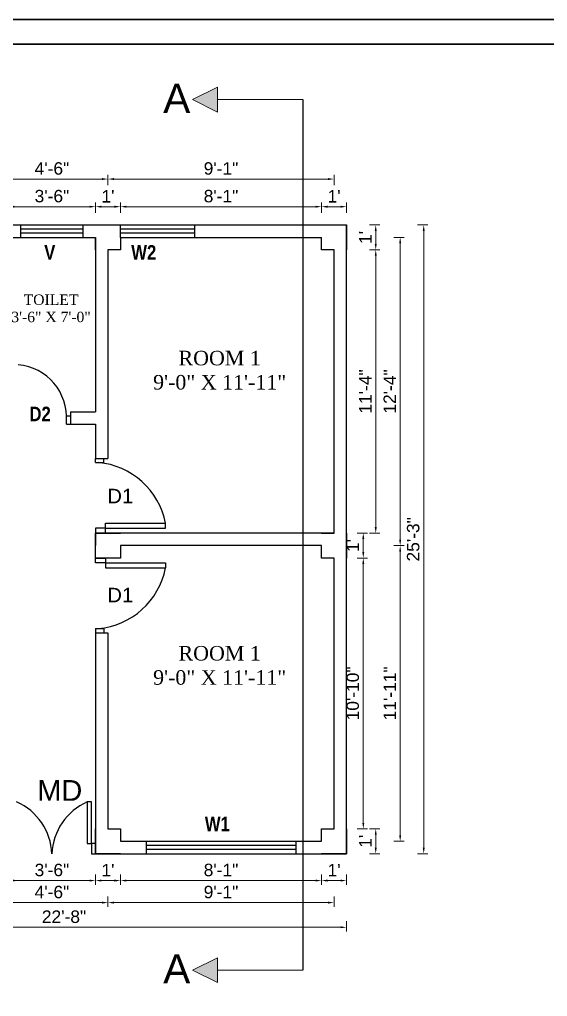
# Model space of a CAD drawing. Header units: inches. Extents: x 100101 to 119806, y -2288 to 8641.
# Drawn here: x 109847 to 110101.3, y 59.4 to 530.2 of the extents above; entities that cross this region are included whole.
import ezdxf

# ---------------------------------------------------------------- set-up
doc = ezdxf.new("R2010")
doc.units = ezdxf.units.IN
doc.header["$LTSCALE"] = 0.5
doc.header["$MEASUREMENT"] = 0
doc.header["$PDMODE"] = 66
doc.layers.add('DIMENSION', color=5, linetype='Continuous')
doc.layers.add('Normal Wall', color=7, linetype='Continuous', lineweight=35, true_color=0xffaf89)
for name, color, linetype, lineweight in [('steps', 253, 'Continuous', 20), ('Toilet', 7, 'Continuous', 25), ('truss', 1, 'Continuous', 25)]:
    doc.layers.add(name, color=color, linetype=linetype, lineweight=lineweight)
doc.styles.add('Lettring Text', font='arial.ttf')
doc.styles.get("Standard").update_dxf_attribs({"font": 'arial.ttf'})
doc.dimstyles.new('Copy of Standard', dxfattribs={"dimtxt": 6, "dimasz": 2.875, "dimexe": 2, "dimexo": 4, "dimgap": 2, "dimtad": 1, "dimdec": 0, "dimrnd": 1, "dimzin": 0, "dimdsep": 46, "dimlunit": 4, "dimtxsty": 'Lettring Text', "dimcen": 0.1, "dimclrd": 7, "dimclre": 7, "dimclrt": 7, "dimazin": 0, "dimtfac": 0.645, "dimtdec": 0, "dimtmove": 1, "dimatfit": 0, "dimfxl": 3, "dimfxlon": 1, "dimtfillclr": 256, "dimtolj": 1, "dimtzin": 0, "dimlwd": -1, "dimlwe": -1, "dimarcsym": 2})

# ---------------------------------------------------------------- blocks, each defined once
blk = doc.blocks.new('*D1145')
at = {"layer": 'Defpoints', "color": 0, "transparency": 16777216}
for p in [(109883.59, 440.03), (109841.59, 425.23), (109883.59, 425.23)]:
    blk.add_point(p, dxfattribs=at)
at = {"layer": 'steps', "color": 7, "transparency": 16777216}
for p, q in [((109841.59, 437.03), (109841.59, 442.03)), ((109844.46, 440.03), (109880.71, 440.03)), ((109883.59, 437.03), (109883.59, 442.03))]:
    blk.add_line(p, q, dxfattribs=at)
for points in [[(109844.46, 440.5), (109844.46, 439.55), (109841.59, 440.03)], [(109880.71, 440.5), (109880.71, 439.55), (109883.59, 440.03)]]:
    blk.add_solid(points, dxfattribs=at)
at = {"layer": 'steps', "color": 7, "transparency": 16777216, "insert": (109862.59, 445.09), "char_height": 6, "attachment_point": 5, "style": 'Lettring Text'}
blk.add_mtext('\\A1;3\'-6"', dxfattribs=at)
blk = doc.blocks.new('*D1146')
at = {"layer": 'Defpoints', "color": 0, "transparency": 16777216}
for p in [(109895.59, 440.03), (109883.59, 425.23), (109895.59, 425.23)]:
    blk.add_point(p, dxfattribs=at)
at = {"layer": 'steps', "color": 7, "transparency": 16777216}
for p, q in [((109883.59, 437.03), (109883.59, 442.03)), ((109886.46, 440.03), (109892.71, 440.03)), ((109895.59, 437.03), (109895.59, 442.03))]:
    blk.add_line(p, q, dxfattribs=at)
for points in [[(109886.46, 440.5), (109886.46, 439.55), (109883.59, 440.03)], [(109892.71, 440.5), (109892.71, 439.55), (109895.59, 440.03)]]:
    blk.add_solid(points, dxfattribs=at)
at = {"layer": 'steps', "color": 7, "transparency": 16777216, "insert": (109889.59, 445.04), "char_height": 6, "attachment_point": 5, "style": 'Lettring Text'}
blk.add_mtext("\\A1;1'", dxfattribs=at)
blk = doc.blocks.new('*D1147')
at = {"layer": 'Defpoints', "color": 0, "transparency": 16777216}
for p in [(109992.49, 440.03), (109895.59, 425.23), (109992.49, 425.23)]:
    blk.add_point(p, dxfattribs=at)
at = {"layer": 'steps', "color": 7, "transparency": 16777216}
for p, q in [((109895.59, 437.03), (109895.59, 442.03)), ((109898.46, 440.03), (109989.62, 440.03)), ((109992.49, 437.03), (109992.49, 442.03))]:
    blk.add_line(p, q, dxfattribs=at)
for points in [[(109898.46, 440.5), (109898.46, 439.55), (109895.59, 440.03)], [(109989.62, 440.5), (109989.62, 439.55), (109992.49, 440.03)]]:
    blk.add_solid(points, dxfattribs=at)
at = {"layer": 'steps', "color": 7, "transparency": 16777216, "insert": (109944.04, 445.09), "char_height": 6, "attachment_point": 5, "style": 'Lettring Text'}
blk.add_mtext('\\A1;8\'-1"', dxfattribs=at)
blk = doc.blocks.new('*D1148')
at = {"layer": 'Defpoints', "color": 0, "transparency": 16777216}
for p in [(110004.49, 440.03), (110004.49, 431.23), (109992.49, 425.23)]:
    blk.add_point(p, dxfattribs=at)
at = {"layer": 'steps', "color": 7, "transparency": 16777216}
for p, q in [((109992.49, 437.03), (109992.49, 442.03)), ((109995.37, 440.03), (110001.62, 440.03)), ((110004.49, 437.03), (110004.49, 442.03))]:
    blk.add_line(p, q, dxfattribs=at)
for points in [[(109995.37, 440.5), (109995.37, 439.55), (109992.49, 440.03)], [(110001.62, 440.5), (110001.62, 439.55), (110004.49, 440.03)]]:
    blk.add_solid(points, dxfattribs=at)
at = {"layer": 'steps', "color": 7, "transparency": 16777216, "insert": (109998.49, 445.04), "char_height": 6, "attachment_point": 5, "style": 'Lettring Text'}
blk.add_mtext("\\A1;1'", dxfattribs=at)
blk = doc.blocks.new('*D1137')
at = {"layer": 'Defpoints', "color": 0, "transparency": 16777216}
for p in [(109889.59, 453.35), (109835.59, 440.03), (109889.59, 440.03)]:
    blk.add_point(p, dxfattribs=at)
at = {"layer": 'steps', "color": 7, "transparency": 16777216}
for p, q in [((109835.59, 450.35), (109835.59, 455.35)), ((109838.46, 453.35), (109886.71, 453.35)), ((109889.59, 450.35), (109889.59, 455.35))]:
    blk.add_line(p, q, dxfattribs=at)
for points in [[(109838.46, 453.83), (109838.46, 452.87), (109835.59, 453.35)], [(109886.71, 453.83), (109886.71, 452.87), (109889.59, 453.35)]]:
    blk.add_solid(points, dxfattribs=at)
at = {"layer": 'steps', "color": 7, "transparency": 16777216, "insert": (109862.59, 458.41), "char_height": 6, "attachment_point": 5, "style": 'Lettring Text'}
blk.add_mtext('\\A1;4\'-6"', dxfattribs=at)
blk = doc.blocks.new('*D1150')
at = {"layer": 'Defpoints', "color": 0, "transparency": 16777216}
for p in [(109998.49, 453.35), (109889.59, 440.03), (109998.49, 431.23)]:
    blk.add_point(p, dxfattribs=at)
at = {"layer": 'steps', "color": 7, "transparency": 16777216}
for p, q in [((109889.59, 450.35), (109889.59, 455.35)), ((109892.46, 453.35), (109995.62, 453.35)), ((109998.49, 450.35), (109998.49, 455.35))]:
    blk.add_line(p, q, dxfattribs=at)
for points in [[(109892.46, 453.83), (109892.46, 452.87), (109889.59, 453.35)], [(109995.62, 453.83), (109995.62, 452.87), (109998.49, 453.35)]]:
    blk.add_solid(points, dxfattribs=at)
at = {"layer": 'steps', "color": 7, "transparency": 16777216, "insert": (109944.04, 458.41), "char_height": 6, "attachment_point": 5, "style": 'Lettring Text'}
blk.add_mtext('\\A1;9\'-1"', dxfattribs=at)
blk = doc.blocks.new('*D1152')
at = {"layer": 'Defpoints', "color": 0, "transparency": 16777216}
for p in [(110004.49, 431.23), (110004.49, 419.23), (110018.57, 419.23)]:
    blk.add_point(p, dxfattribs=at)
at = {"layer": 'steps', "color": 7, "transparency": 16777216}
for p, q in [((110015.57, 431.23), (110020.57, 431.23)), ((110018.57, 428.36), (110018.57, 422.11)), ((110015.57, 419.23), (110020.57, 419.23))]:
    blk.add_line(p, q, dxfattribs=at)
for points in [[(110018.09, 428.36), (110019.05, 428.36), (110018.57, 431.23)], [(110018.09, 422.11), (110019.05, 422.11), (110018.57, 419.23)]]:
    blk.add_solid(points, dxfattribs=at)
at = {"layer": 'steps', "color": 7, "transparency": 16777216, "insert": (110013.56, 425.23), "char_height": 6, "attachment_point": 5, "rotation": 90, "style": 'Lettring Text'}
blk.add_mtext("\\A1;1'", dxfattribs=at)
blk = doc.blocks.new('*D1153')
at = {"layer": 'Defpoints', "color": 0, "transparency": 16777216}
for p in [(110004.49, 419.23), (109998.49, 282.73), (110018.57, 282.73)]:
    blk.add_point(p, dxfattribs=at)
at = {"layer": 'steps', "color": 7, "transparency": 16777216}
for p, q in [((110015.57, 419.23), (110020.57, 419.23)), ((110018.57, 416.36), (110018.57, 285.61)), ((110015.57, 282.73), (110020.57, 282.73))]:
    blk.add_line(p, q, dxfattribs=at)
for points in [[(110018.09, 416.36), (110019.05, 416.36), (110018.57, 419.23)], [(110018.09, 285.61), (110019.05, 285.61), (110018.57, 282.73)]]:
    blk.add_solid(points, dxfattribs=at)
at = {"layer": 'steps', "color": 7, "transparency": 16777216, "insert": (110013.56, 350.98), "char_height": 6, "attachment_point": 5, "rotation": 90, "style": 'Lettring Text'}
blk.add_mtext('\\A1;11\'-4"', dxfattribs=at)
blk = doc.blocks.new('*D1154')
at = {"layer": 'Defpoints', "color": 0, "transparency": 16777216}
for p in [(109998.49, 282.73), (109998.49, 270.73), (110012.57, 270.73)]:
    blk.add_point(p, dxfattribs=at)
at = {"layer": 'steps', "color": 7, "transparency": 16777216}
for p, q in [((110009.57, 282.73), (110014.57, 282.73)), ((110012.57, 279.86), (110012.57, 273.61)), ((110009.57, 270.73), (110014.57, 270.73))]:
    blk.add_line(p, q, dxfattribs=at)
for points in [[(110012.09, 279.86), (110013.05, 279.86), (110012.57, 282.73)], [(110012.09, 273.61), (110013.05, 273.61), (110012.57, 270.73)]]:
    blk.add_solid(points, dxfattribs=at)
at = {"layer": 'steps', "color": 7, "transparency": 16777216, "insert": (110007.56, 276.73), "char_height": 6, "attachment_point": 5, "rotation": 90, "style": 'Lettring Text'}
blk.add_mtext("\\A1;1'", dxfattribs=at)
blk = doc.blocks.new('*D1155')
at = {"layer": 'Defpoints', "color": 0, "transparency": 16777216}
for p in [(109998.49, 270.73), (109992.49, 140.23), (110012.57, 140.23)]:
    blk.add_point(p, dxfattribs=at)
at = {"layer": 'steps', "color": 7, "transparency": 16777216}
for p, q in [((110009.57, 270.73), (110014.57, 270.73)), ((110012.57, 267.86), (110012.57, 143.11)), ((110009.57, 140.23), (110014.57, 140.23))]:
    blk.add_line(p, q, dxfattribs=at)
for points in [[(110012.09, 267.86), (110013.05, 267.86), (110012.57, 270.73)], [(110012.09, 143.11), (110013.05, 143.11), (110012.57, 140.23)]]:
    blk.add_solid(points, dxfattribs=at)
at = {"layer": 'steps', "color": 7, "transparency": 16777216, "insert": (110007.51, 205.48), "char_height": 6, "attachment_point": 5, "rotation": 90, "style": 'Lettring Text'}
blk.add_mtext('\\A1;10\'-10"', dxfattribs=at)
blk = doc.blocks.new('*D1156')
at = {"layer": 'Defpoints', "color": 0, "transparency": 16777216}
for p in [(109992.49, 140.23), (110004.49, 128.23), (110018.57, 128.23)]:
    blk.add_point(p, dxfattribs=at)
at = {"layer": 'steps', "color": 7, "transparency": 16777216}
for p, q in [((110015.57, 140.23), (110020.57, 140.23)), ((110018.57, 137.36), (110018.57, 131.11)), ((110015.57, 128.23), (110020.57, 128.23))]:
    blk.add_line(p, q, dxfattribs=at)
for points in [[(110018.09, 137.36), (110019.05, 137.36), (110018.57, 140.23)], [(110018.09, 131.11), (110019.05, 131.11), (110018.57, 128.23)]]:
    blk.add_solid(points, dxfattribs=at)
at = {"layer": 'steps', "color": 7, "transparency": 16777216, "insert": (110013.56, 134.23), "char_height": 6, "attachment_point": 5, "rotation": 90, "style": 'Lettring Text'}
blk.add_mtext("\\A1;1'", dxfattribs=at)
blk = doc.blocks.new('*D1138')
at = {"layer": 'Defpoints', "color": 0, "transparency": 16777216}
for p in [(110018.57, 425.23), (110018.57, 276.73), (110030.34, 276.73)]:
    blk.add_point(p, dxfattribs=at)
at = {"layer": 'steps', "color": 7, "transparency": 16777216}
for p, q in [((110027.34, 425.23), (110032.34, 425.23)), ((110030.34, 422.36), (110030.34, 279.61)), ((110027.34, 276.73), (110032.34, 276.73))]:
    blk.add_line(p, q, dxfattribs=at)
for points in [[(110029.86, 422.36), (110030.82, 422.36), (110030.34, 425.23)], [(110029.86, 279.61), (110030.82, 279.61), (110030.34, 276.73)]]:
    blk.add_solid(points, dxfattribs=at)
at = {"layer": 'steps', "color": 7, "transparency": 16777216, "insert": (110025.33, 350.98), "char_height": 6, "attachment_point": 5, "rotation": 90, "style": 'Lettring Text'}
blk.add_mtext('\\A1;12\'-4"', dxfattribs=at)
blk = doc.blocks.new('*D1139')
at = {"layer": 'Defpoints', "color": 0, "transparency": 16777216}
for p in [(110018.57, 276.73), (110018.57, 134.23), (110030.34, 134.23)]:
    blk.add_point(p, dxfattribs=at)
at = {"layer": 'steps', "color": 7, "transparency": 16777216}
for p, q in [((110027.34, 276.73), (110032.34, 276.73)), ((110030.34, 273.86), (110030.34, 137.11)), ((110027.34, 134.23), (110032.34, 134.23))]:
    blk.add_line(p, q, dxfattribs=at)
for points in [[(110029.86, 273.86), (110030.82, 273.86), (110030.34, 276.73)], [(110029.86, 137.11), (110030.82, 137.11), (110030.34, 134.23)]]:
    blk.add_solid(points, dxfattribs=at)
at = {"layer": 'steps', "color": 7, "transparency": 16777216, "insert": (110025.33, 205.48), "char_height": 6, "attachment_point": 5, "rotation": 90, "style": 'Lettring Text'}
blk.add_mtext('\\A1;11\'-11"', dxfattribs=at)
blk = doc.blocks.new('*D1157')
at = {"layer": 'Defpoints', "color": 0, "transparency": 16777216}
for p in [(110004.49, 431.23), (110041.69, 431.23), (110004.49, 128.23)]:
    blk.add_point(p, dxfattribs=at)
at = {"layer": 'steps', "color": 7, "transparency": 16777216}
for p, q in [((110038.69, 431.23), (110043.69, 431.23)), ((110041.69, 131.11), (110041.69, 428.36)), ((110038.69, 128.23), (110043.69, 128.23))]:
    blk.add_line(p, q, dxfattribs=at)
for points in [[(110041.21, 428.36), (110042.17, 428.36), (110041.69, 431.23)], [(110041.21, 131.11), (110042.17, 131.11), (110041.69, 128.23)]]:
    blk.add_solid(points, dxfattribs=at)
at = {"layer": 'steps', "color": 7, "transparency": 16777216, "insert": (110036.62, 279.73), "char_height": 6, "attachment_point": 5, "rotation": 90, "style": 'Lettring Text'}
blk.add_mtext('\\A1;25\'-3"', dxfattribs=at)
blk = doc.blocks.new('*D1161')
at = {"layer": 'Defpoints', "color": 0, "transparency": 16777216}
for p in [(109841.59, 128.23), (109883.59, 128.23), (109883.59, 115.29)]:
    blk.add_point(p, dxfattribs=at)
at = {"layer": 'steps', "color": 7, "transparency": 16777216}
for p, q in [((109841.59, 118.29), (109841.59, 113.29)), ((109883.59, 118.29), (109883.59, 113.29)), ((109844.46, 115.29), (109880.71, 115.29))]:
    blk.add_line(p, q, dxfattribs=at)
for points in [[(109844.46, 115.77), (109844.46, 114.81), (109841.59, 115.29)], [(109880.71, 115.77), (109880.71, 114.81), (109883.59, 115.29)]]:
    blk.add_solid(points, dxfattribs=at)
at = {"layer": 'steps', "color": 7, "transparency": 16777216, "insert": (109862.59, 120.36), "char_height": 6, "attachment_point": 5, "style": 'Lettring Text'}
blk.add_mtext('\\A1;3\'-6"', dxfattribs=at)
blk = doc.blocks.new('*D1162')
at = {"layer": 'Defpoints', "color": 0, "transparency": 16777216}
for p in [(109895.59, 134.23), (109883.59, 128.23), (109895.59, 115.29)]:
    blk.add_point(p, dxfattribs=at)
at = {"layer": 'steps', "color": 7, "transparency": 16777216}
for p, q in [((109883.59, 118.29), (109883.59, 113.29)), ((109895.59, 118.29), (109895.59, 113.29)), ((109886.46, 115.29), (109892.71, 115.29))]:
    blk.add_line(p, q, dxfattribs=at)
for points in [[(109886.46, 115.77), (109886.46, 114.81), (109883.59, 115.29)], [(109892.71, 115.77), (109892.71, 114.81), (109895.59, 115.29)]]:
    blk.add_solid(points, dxfattribs=at)
at = {"layer": 'steps', "color": 7, "transparency": 16777216, "insert": (109889.59, 120.31), "char_height": 6, "attachment_point": 5, "style": 'Lettring Text'}
blk.add_mtext("\\A1;1'", dxfattribs=at)
blk = doc.blocks.new('*D1163')
at = {"layer": 'Defpoints', "color": 0, "transparency": 16777216}
for p in [(109895.59, 134.23), (109992.49, 134.23), (109992.49, 115.29)]:
    blk.add_point(p, dxfattribs=at)
at = {"layer": 'steps', "color": 7, "transparency": 16777216}
for p, q in [((109895.59, 118.29), (109895.59, 113.29)), ((109992.49, 118.29), (109992.49, 113.29)), ((109898.46, 115.29), (109989.62, 115.29))]:
    blk.add_line(p, q, dxfattribs=at)
for points in [[(109898.46, 115.77), (109898.46, 114.81), (109895.59, 115.29)], [(109989.62, 115.77), (109989.62, 114.81), (109992.49, 115.29)]]:
    blk.add_solid(points, dxfattribs=at)
at = {"layer": 'steps', "color": 7, "transparency": 16777216, "insert": (109944.04, 120.36), "char_height": 6, "attachment_point": 5, "style": 'Lettring Text'}
blk.add_mtext('\\A1;8\'-1"', dxfattribs=at)
blk = doc.blocks.new('*D1164')
at = {"layer": 'Defpoints', "color": 0, "transparency": 16777216}
for p in [(109992.49, 134.23), (110004.49, 128.23), (110004.49, 115.29)]:
    blk.add_point(p, dxfattribs=at)
at = {"layer": 'steps', "color": 7, "transparency": 16777216}
for p, q in [((109992.49, 118.29), (109992.49, 113.29)), ((110004.49, 118.29), (110004.49, 113.29)), ((109995.37, 115.29), (110001.62, 115.29))]:
    blk.add_line(p, q, dxfattribs=at)
for points in [[(109995.37, 115.77), (109995.37, 114.81), (109992.49, 115.29)], [(110001.62, 115.77), (110001.62, 114.81), (110004.49, 115.29)]]:
    blk.add_solid(points, dxfattribs=at)
at = {"layer": 'steps', "color": 7, "transparency": 16777216, "insert": (109998.49, 120.31), "char_height": 6, "attachment_point": 5, "style": 'Lettring Text'}
blk.add_mtext("\\A1;1'", dxfattribs=at)
blk = doc.blocks.new('*D1133')
at = {"layer": 'Defpoints', "color": 0, "transparency": 16777216}
for p in [(109835.59, 115.29), (109889.59, 115.29), (109889.59, 104.67)]:
    blk.add_point(p, dxfattribs=at)
at = {"layer": 'steps', "color": 7, "transparency": 16777216}
for p, q in [((109835.59, 107.67), (109835.59, 102.67)), ((109838.46, 104.67), (109886.71, 104.67)), ((109889.59, 107.67), (109889.59, 102.67))]:
    blk.add_line(p, q, dxfattribs=at)
for points in [[(109838.46, 105.15), (109838.46, 104.19), (109835.59, 104.67)], [(109886.71, 105.15), (109886.71, 104.19), (109889.59, 104.67)]]:
    blk.add_solid(points, dxfattribs=at)
at = {"layer": 'steps', "color": 7, "transparency": 16777216, "insert": (109862.59, 109.73), "char_height": 6, "attachment_point": 5, "style": 'Lettring Text'}
blk.add_mtext('\\A1;4\'-6"', dxfattribs=at)
blk = doc.blocks.new('*D1134')
at = {"layer": 'Defpoints', "color": 0, "transparency": 16777216}
for p in [(109889.59, 115.29), (109998.49, 115.29), (109998.49, 104.67)]:
    blk.add_point(p, dxfattribs=at)
at = {"layer": 'steps', "color": 7, "transparency": 16777216}
for p, q in [((109889.59, 107.67), (109889.59, 102.67)), ((109892.46, 104.67), (109995.62, 104.67)), ((109998.49, 107.67), (109998.49, 102.67))]:
    blk.add_line(p, q, dxfattribs=at)
for points in [[(109892.46, 105.15), (109892.46, 104.19), (109889.59, 104.67)], [(109995.62, 105.15), (109995.62, 104.19), (109998.49, 104.67)]]:
    blk.add_solid(points, dxfattribs=at)
at = {"layer": 'steps', "color": 7, "transparency": 16777216, "insert": (109944.04, 109.73), "char_height": 6, "attachment_point": 5, "style": 'Lettring Text'}
blk.add_mtext('\\A1;9\'-1"', dxfattribs=at)
blk = doc.blocks.new('*D1142')
at = {"layer": 'Defpoints', "color": 0, "transparency": 16777216}
for p in [(109732.33, 128.23), (110004.49, 128.23), (110004.49, 92.78)]:
    blk.add_point(p, dxfattribs=at)
at = {"layer": 'steps', "color": 7, "transparency": 16777216}
for p, q in [((109732.33, 95.78), (109732.33, 90.78)), ((110004.49, 95.78), (110004.49, 90.78)), ((109735.21, 92.78), (110001.62, 92.78))]:
    blk.add_line(p, q, dxfattribs=at)
for points in [[(109735.21, 93.26), (109735.21, 92.31), (109732.33, 92.78)], [(110001.62, 93.26), (110001.62, 92.31), (110004.49, 92.78)]]:
    blk.add_solid(points, dxfattribs=at)
at = {"layer": 'steps', "color": 7, "transparency": 16777216, "insert": (109868.41, 97.85), "char_height": 6, "attachment_point": 5, "style": 'Lettring Text'}
blk.add_mtext('\\A1;22\'-8"', dxfattribs=at)

msp = doc.modelspace()

# ---------------------------------------------------------------- hatches: boundary and pattern name
at = {"linetype": 'ByBlock', "lineweight": 5}
for points in [[(109930.3, 491.62), (109942.3, 485.62), (109942.3, 497.62)], [(109930.3, 72.14), (109942.3, 66.14), (109942.3, 78.14)]]:
    msp.add_hatch(color=7, dxfattribs=at).paths.add_polyline_path(points)

# ---------------------------------------------------------------- linework, layer by layer
at = {"color": 7, "linetype": 'ByBlock', "lineweight": 5}
for p, q in [((109930.3, 491.62), (109942.3, 497.62)), ((109942.3, 485.62), (109942.3, 497.62)), ((109942.3, 485.62), (109930.3, 491.62)), ((109983.46, 491.62), (109942.3, 491.62)), ((109930.3, 72.14), (109942.3, 78.14)), ((109942.3, 66.14), (109942.3, 78.14)), ((109942.3, 66.14), (109930.3, 72.14)), ((109983.46, 72.14), (109942.3, 72.14))]:
    msp.add_line(p, q, dxfattribs=at)
at = {"layer": 'DIMENSION', "ltscale": 7}
for p, q in [((109869.59, 335.23), (109869.59, 339.23)), ((109869.59, 339.23), (109871.59, 339.23)), ((109869.59, 335.23), (109871.59, 335.23)), ((109883.59, 318.73), (109887.59, 318.73)), ((109883.59, 316.73), (109883.59, 318.73)), ((109883.59, 316.73), (109887.59, 316.73)), ((109887.59, 316.73), (109887.59, 318.73)), ((109888.39, 287.53), (109917.27, 287.53)), ((109888.39, 285.13), (109888.39, 287.53)), ((109917.27, 285.13), (109917.27, 287.53)), ((109888.39, 285.13), (109883.59, 285.13)), ((109883.59, 285.13), (109883.59, 282.73)), ((109883.59, 282.73), (109888.39, 282.73)), ((109888.39, 285.13), (109917.27, 285.13)), ((109888.39, 282.73), (109888.39, 285.13)), ((109883.59, 268.33), (109883.59, 270.73)), ((109883.59, 270.73), (109888.39, 270.73)), ((109888.39, 270.73), (109888.39, 268.33)), ((109888.39, 268.33), (109883.59, 268.33)), ((109888.39, 268.33), (109917.27, 268.33)), ((109888.39, 268.33), (109888.39, 265.93)), ((109888.39, 265.93), (109917.27, 265.93)), ((109917.27, 268.33), (109917.27, 265.93)), ((109883.59, 236.73), (109887.59, 236.73)), ((109883.59, 236.73), (109883.59, 234.73)), ((109887.59, 236.73), (109887.59, 234.73)), ((109883.59, 234.73), (109887.59, 234.73))]:
    msp.add_line(p, q, dxfattribs=at)
for points in [[(109881.59, 133.23), (109881.59, 153.23), (109879.59, 153.23), (109879.59, 133.23)], [(109883.59, 133.23), (109881.59, 133.23), (109881.59, 128.23), (109883.59, 128.23)]]:
    msp.add_lwpolyline(points, close=True, dxfattribs=at)
for centre, radius, start, end in [((109843.93, 338.3), 25.72, 356.0106, 84.5071), ((109881.7, 280.64), 36.23, 10.9657, 84.9754), ((109881.7, 272.82), 36.23, 275.0246, 349.0343), ((109833.95, 127.04), 28.66, 2.3834, 66.048), ((109891.22, 127.04), 28.66, 113.952, 177.6166)]:
    msp.add_arc(centre, radius, start, end, dxfattribs=at)
at = {"layer": 'Normal Wall'}
for points in [[(109622.14, 530.22), (110680.15, 530.22), (110680.15, -220.31), (109622.14, -220.31)], [(109622.14, 530.22), (110680.15, 530.22), (110680.15, -220.31), (109622.14, -220.31)], [(110668.24, 518.31), (109645.96, 518.31), (109645.96, -208.4), (110668.24, -208.4)], [(110668.24, 518.31), (109645.96, 518.31), (109645.96, -208.4), (110668.24, -208.4)]]:
    msp.add_lwpolyline(points, close=True, dxfattribs=at)
at = {"layer": 'Toilet'}
for p, q in [((109983.46, 491.62), (109983.46, 72.14)), ((109829.59, 431.23), (110004.49, 431.23)), ((109847.59, 425.23), (109847.59, 431.23)), ((109877.59, 429.23), (109847.59, 429.23)), ((109877.59, 425.23), (109877.59, 431.23)), ((109895.59, 425.23), (109895.59, 431.23)), ((109931.39, 429.23), (109895.59, 429.23)), ((109931.39, 425.23), (109931.39, 431.23)), ((110004.49, 128.23), (110004.49, 431.23)), ((109841.59, 425.23), (109883.59, 425.23)), ((109877.59, 427.23), (109847.59, 427.23)), ((109883.59, 425.23), (109883.59, 341.23)), ((109931.39, 427.23), (109895.59, 427.23)), ((109895.59, 425.23), (109992.49, 425.23)), ((109889.59, 419.23), (109889.59, 318.73)), ((109998.49, 282.73), (109998.49, 419.23)), ((109871.59, 341.23), (109883.59, 341.23)), ((109871.59, 341.23), (109871.59, 335.23)), ((109871.59, 335.23), (109883.59, 335.23)), ((109883.59, 335.23), (109883.59, 318.73)), ((109883.59, 318.73), (109889.59, 318.73)), ((109998.49, 282.73), (109883.59, 282.73)), ((109883.59, 282.73), (109883.59, 276.73)), ((109992.49, 276.73), (109895.59, 276.73)), ((109998.49, 140.23), (109998.49, 270.73)), ((109883.59, 234.73), (109883.59, 128.23)), ((109883.59, 234.73), (109889.59, 234.73)), ((109889.59, 234.73), (109889.59, 140.23)), ((109895.59, 134.23), (109992.49, 134.23)), ((109908.04, 134.23), (109908.04, 128.23)), ((109980.04, 132.23), (109908.04, 132.23)), ((109980.04, 134.23), (109980.04, 128.23)), ((109883.59, 128.23), (110004.49, 128.23)), ((109980.04, 130.23), (109908.04, 130.23))]:
    msp.add_line(p, q, dxfattribs=at)
for points in [[(109883.59, 431.23), (109895.59, 431.23)], [(109992.49, 431.23), (110004.49, 431.23), (110004.49, 419.23)], [(109883.59, 419.23), (109883.59, 425.23)], [(109895.59, 425.23), (109895.59, 419.23), (109889.59, 419.23)], [(109998.49, 419.23), (109992.49, 419.23), (109992.49, 425.23)], [(109895.59, 276.73), (109895.59, 270.73), (109883.59, 270.73), (109883.59, 282.73), (109895.59, 282.73)], [(109992.49, 282.73), (109998.49, 282.73)], [(110004.49, 282.73), (110004.49, 282.73), (110004.49, 270.73)], [(109998.49, 270.73), (109992.49, 270.73), (109992.49, 276.73)], [(109895.59, 128.23), (109895.59, 128.23), (109883.59, 128.23), (109883.59, 140.23)], [(109889.59, 140.23), (109895.59, 140.23), (109895.59, 134.23)], [(109992.49, 134.23), (109992.49, 140.23), (109998.49, 140.23)], [(110004.49, 140.23), (110004.49, 140.23), (110004.49, 128.23), (109992.49, 128.23)]]:
    msp.add_lwpolyline(points, dxfattribs=at)
at = {"layer": 'truss', "ltscale": 7}
for p, q in [((109883.59, 282.73), (109887.59, 282.73)), ((109883.59, 270.73), (109887.59, 270.73))]:
    msp.add_line(p, q, dxfattribs=at)

# ---------------------------------------------------------------- texts
at = {"color": 7, "linetype": 'ByBlock', "lineweight": 5, "attachment_point": 1}
for s, insert, char_height, width in [('A', (109916.19, 499.24), 14, 26.5803), ('MD', (109855.5, 163.72), 10, 44.1664), ('A', (109916.19, 79.76), 14, 26.5803)]:
    msp.add_mtext(s, dxfattribs=dict(at, insert=insert, char_height=char_height, width=width))
at = {"layer": 'steps', "color": 7, "ltscale": 0.3}
for s, insert, char_height, width, attachment_point in [('{\\fTechnic|b1|i0|c2|p2;V}', (109861.55, 414.5), 7, 55.268, 8), ('{\\fTechnic|b1|i0|c2|p2;W2}', (109906.82, 414.5), 7, 55.268, 8), ('{\\fTimes New Roman|b0|i0|c0|p18;TOILET\\P3\'-6" X 7\'-0"}', (109862.16, 397.72), 5, 55.268, 2), ('{\\fTimes New Roman|b0|i0|c0|p18;ROOM 1\\P9\'-0" X 11\'-11"}', (109943.39, 370.59), 7, 64.575, 2), ('{\\fTechnic|b1|i0|c2|p2;D2}', (109856.9, 343.65), 7, 55.268, 2), ('{\\fTimes New Roman|b0|i0|c0|p18;ROOM 1\\P9\'-0" X 11\'-11"}', (109943.39, 228.34), 7, 64.575, 2), ('{\\fTechnic|b1|i0|c2|p2;W1}', (109942.27, 139.09), 7, 55.268, 8)]:
    msp.add_mtext(s, dxfattribs=dict(at, insert=insert, char_height=char_height, width=width, attachment_point=attachment_point))
at = {"layer": 'steps', "color": 7, "ltscale": 0.3, "char_height": 7}
for insert, attachment_point in [((109895.51, 304.09), 2), ((109895.51, 249.37), 8)]:
    msp.add_mtext_dynamic_manual_height_columns('{\\W1;D1}', width=18.6213, gutter_width=40, heights=[0], dxfattribs=dict(at, insert=insert, attachment_point=attachment_point))

# ---------------------------------------------------------------- dimensions: what is measured, and where the dimension line sits
at = {"layer": 'steps'}
for base, p1, p2, picture, middle in [((109889.59, 453.35), (109835.59, 440.03), (109889.59, 440.03), '*D1137', (109862.59, 458.41)), ((109998.49, 453.35), (109889.59, 440.03), (109998.49, 431.23), '*D1150', (109944.04, 458.41)), ((109883.59, 440.03), (109841.59, 425.23), (109883.59, 425.23), '*D1145', (109862.59, 445.09)), ((109895.59, 440.03), (109883.59, 425.23), (109895.59, 425.23), '*D1146', (109889.59, 445.04)), ((109992.49, 440.03), (109895.59, 425.23), (109992.49, 425.23), '*D1147', (109944.04, 445.09)), ((110004.49, 440.03), (109992.49, 425.23), (110004.49, 431.23), '*D1148', (109998.49, 445.04)), ((109895.59, 115.29), (109883.59, 128.23), (109895.59, 134.23), '*D1162', (109889.59, 120.31)), ((109992.49, 115.29), (109895.59, 134.23), (109992.49, 134.23), '*D1163', (109944.04, 120.36)), ((110004.49, 115.29), (109992.49, 134.23), (110004.49, 128.23), '*D1164', (109998.49, 120.31)), ((110004.49, 92.78), (109732.33, 128.23), (110004.49, 128.23), '*D1142', (109868.41, 97.85)), ((109883.59, 115.29), (109841.59, 128.23), (109883.59, 128.23), '*D1161', (109862.59, 120.36)), ((109889.59, 104.67), (109835.59, 115.29), (109889.59, 115.29), '*D1133', (109862.59, 109.73)), ((109998.49, 104.67), (109889.59, 115.29), (109998.49, 115.29), '*D1134', (109944.04, 109.73))]:
    dim = msp.add_linear_dim(base=base, p1=p1, p2=p2, dimstyle='Copy of Standard', dxfattribs=at)
    dim.commit()
    dim.dimension.update_dxf_attribs({"geometry": picture, "text_midpoint": middle})
for base, p1, p2, picture, middle in [((110018.57, 419.23), (110004.49, 431.23), (110004.49, 419.23), '*D1152', (110013.56, 425.23)), ((110041.69, 431.23), (110004.49, 128.23), (110004.49, 431.23), '*D1157', (110036.62, 279.73)), ((110030.33784056, 276.7318073), (110018.57185596, 425.2318073), (110018.57185596, 276.7318073), '*D1138', (110025.32556225, 350.9818073)), ((110018.57185596, 282.7318073), (110004.49368837, 419.2318073), (109998.49368837, 282.7318073), '*D1153', (110013.55957765, 350.9818073)), ((110012.57, 270.73), (109998.49, 282.73), (109998.49, 270.73), '*D1154', (110007.56, 276.73)), ((110030.33784056, 134.2318073), (110018.57185596, 276.7318073), (110018.57185596, 134.2318073), '*D1139', (110025.32556225, 205.4818073)), ((110012.57185596, 140.2318073), (109998.49368837, 270.7318073), (109992.49368837, 140.2318073), '*D1155', (110007.50841804, 205.4818073)), ((110018.57, 128.23), (109992.49, 140.23), (110004.49, 128.23), '*D1156', (110013.56, 134.23))]:
    dim = msp.add_linear_dim(base=base, p1=p1, p2=p2, angle=90, dimstyle='Copy of Standard', dxfattribs=at)
    dim.commit()
    dim.dimension.update_dxf_attribs({"geometry": picture, "text_midpoint": middle})

doc.saveas('drawing.dxf')
